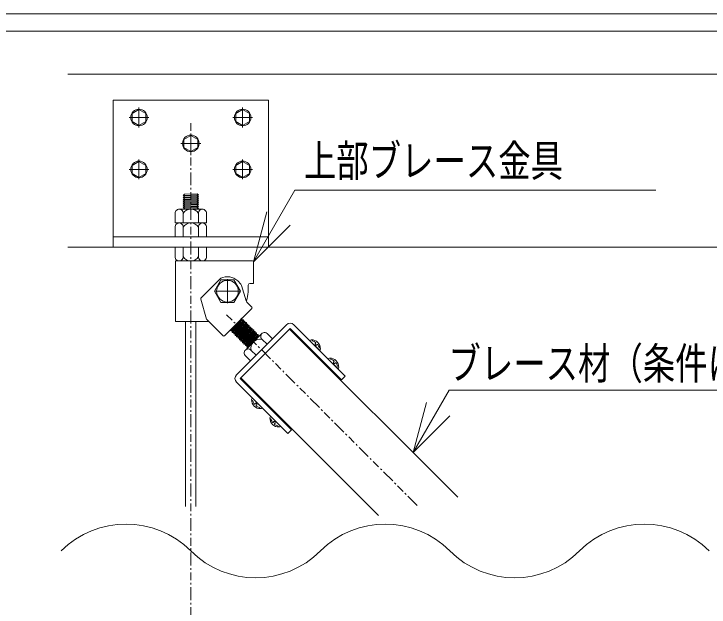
# Model space of a CAD drawing. Units: millimetres, scale not verified. Extents: x -205 to 205, y -142 to 143.
# Drawn here: x -56.75 to -16.51, y -46.11 to -11.8 of the extents above; entities that cross this region are included whole.
import ezdxf
from ezdxf.enums import TextEntityAlignment as Align

# ---------------------------------------------------------------- set-up
doc = ezdxf.new("R2010")
doc.units = ezdxf.units.MM
doc.header["$LTSCALE"] = 0.25
doc.linetypes.add('USER1', pattern=[7.8, 1.8, -0.6, 0.3, -0.6, 3, -0.6, 0.3, -0.6])
for name, color, linetype, lineweight in [('1-1_1-0 断面', 7, 'Continuous', 18), ('1-2_1-1 寸法', 7, 'Continuous', 18), ('1-3_1-2 文字', 7, 'Continuous', 18), ('F-2_F-1 レイアウト', 7, 'Continuous', 18)]:
    doc.layers.add(name, color=color, linetype=linetype, lineweight=lineweight)
doc.styles.add('ＭＳ ゴシック', font='')
doc.styles.get('ＭＳ ゴシック').set_extended_font_data('MS Gothic')

msp = doc.modelspace()

# ---------------------------------------------------------------- linework, layer by layer
at = {"layer": '1-1_1-0 断面'}
for p, q in [((-53.6225, -15.2901), (198.7027, -15.2901)), ((-51.0066, -16.7901), (-42.0066, -16.7901)), ((-42.0066, -16.7901), (-42.0066, -25.2901)), ((-49.5066, -17.2141), (-49.5066, -18.3661)), ((-43.5066, -17.2141), (-43.5066, -18.3661)), ((-49.5066, -17.3282), (-49.9066, -17.5592)), ((-49.9066, -17.5592), (-49.9066, -18.021)), ((-49.1066, -17.5592), (-49.5066, -17.3282)), ((-49.1066, -18.021), (-49.1066, -17.5592)), ((-43.5066, -17.3282), (-43.9066, -17.5592)), ((-43.9066, -17.5592), (-43.9066, -18.021)), ((-43.1066, -17.5592), (-43.5066, -17.3282)), ((-43.1066, -18.021), (-43.1066, -17.5592)), ((-50.0826, -17.7901), (-48.9306, -17.7901)), ((-49.9066, -18.021), (-49.5066, -18.252)), ((-49.5066, -18.252), (-49.1066, -18.021)), ((-44.0826, -17.7901), (-42.9306, -17.7901)), ((-43.9066, -18.021), (-43.5066, -18.252)), ((-43.5066, -18.252), (-43.1066, -18.021)), ((-46.5066, -18.8282), (-46.9066, -19.0592)), ((-46.5066, -18.7141), (-46.5066, -19.8661)), ((-46.1066, -19.0592), (-46.5066, -18.8282)), ((-47.0826, -19.2901), (-45.9306, -19.2901)), ((-46.9066, -19.0592), (-46.9066, -19.521)), ((-46.1066, -19.521), (-46.1066, -19.0592)), ((-46.9066, -19.521), (-46.5066, -19.752)), ((-46.5066, -19.752), (-46.1066, -19.521)), ((-49.5066, -20.3282), (-49.9066, -20.5592)), ((-49.5066, -20.2141), (-49.5066, -21.3661)), ((-49.1066, -20.5592), (-49.5066, -20.3282)), ((-43.5066, -20.3282), (-43.9066, -20.5592)), ((-43.5066, -20.2141), (-43.5066, -21.3661)), ((-43.1066, -20.5592), (-43.5066, -20.3282)), ((-50.0826, -20.7901), (-48.9306, -20.7901)), ((-49.9066, -20.5592), (-49.9066, -21.021)), ((-49.1066, -21.021), (-49.1066, -20.5592)), ((-44.0826, -20.7901), (-42.9306, -20.7901)), ((-43.9066, -20.5592), (-43.9066, -21.021)), ((-43.1066, -21.021), (-43.1066, -20.5592)), ((-49.9066, -21.021), (-49.5066, -21.252)), ((-49.5066, -21.252), (-49.1066, -21.021)), ((-43.9066, -21.021), (-43.5066, -21.252)), ((-43.5066, -21.252), (-43.1066, -21.021)), ((-46.9566, -22.2934), (-46.8766, -22.3448)), ((-46.9566, -22.4084), (-46.8766, -22.4598)), ((-46.9566, -22.5234), (-46.8766, -22.5748)), ((-46.1366, -22.1997), (-46.8766, -22.2298)), ((-46.1366, -22.3147), (-46.8766, -22.3448)), ((-46.1366, -22.4297), (-46.8766, -22.4598)), ((-46.0565, -22.2568), (-46.1366, -22.1997)), ((-46.0565, -22.2568), (-46.1366, -22.3147)), ((-46.0565, -22.3718), (-46.1366, -22.3147)), ((-46.0565, -22.3718), (-46.1366, -22.4297)), ((-46.0565, -22.4868), (-46.1366, -22.4297)), ((-46.0565, -22.4868), (-46.1366, -22.5447)), ((-46.9566, -22.6384), (-46.8766, -22.6898)), ((-46.9566, -22.7534), (-46.8766, -22.8048)), ((-46.9566, -22.8684), (-46.8766, -22.9198)), ((-46.1366, -22.5447), (-46.8766, -22.5748)), ((-46.1366, -22.6597), (-46.8766, -22.6898)), ((-46.1366, -22.7747), (-46.8766, -22.8048)), ((-46.1366, -22.8897), (-46.8766, -22.9198)), ((-46.0565, -22.6018), (-46.1366, -22.5447)), ((-46.0565, -22.6018), (-46.1366, -22.6597)), ((-46.0565, -22.7168), (-46.1366, -22.6597)), ((-46.0565, -22.7168), (-46.1366, -22.7747)), ((-46.0565, -22.8318), (-46.1366, -22.7747)), ((-46.0565, -22.8318), (-46.1366, -22.8897)), ((-46.0565, -22.9468), (-46.1366, -22.8897)), ((-47.4066, -23.2926), (-47.4066, -23.8901)), ((-47.1816, -23.0901), (-45.8316, -23.0901)), ((-46.9566, -22.9834), (-46.8766, -23.0348)), ((-46.9462, -23.0901), (-46.8766, -23.0348)), ((-46.1366, -23.0047), (-46.8766, -23.0348)), ((-46.0565, -23.0618), (-46.753, -23.0901)), ((-46.0565, -22.9468), (-46.1366, -23.0047)), ((-46.0565, -23.0618), (-46.1366, -23.0047)), ((-46.0565, -23.0618), (-46.0956, -23.0901)), ((-45.6066, -23.2926), (-45.6066, -23.8901)), ((-46.9566, -23.3401), (-46.9566, -23.8901)), ((-46.0566, -23.3401), (-46.0566, -23.8901)), ((-47.4066, -23.8901), (-47.1816, -23.8901)), ((-47.4066, -24.0926), (-47.4066, -24.6901)), ((-47.1816, -23.8901), (-45.8316, -23.8901)), ((-46.9566, -24.1401), (-46.9566, -24.6901)), ((-46.0566, -24.1401), (-46.0566, -24.6901)), ((-45.8316, -23.8901), (-45.6066, -23.8901)), ((-45.6066, -24.0926), (-45.6066, -24.6901)), ((-51.0066, -24.6901), (-42.0066, -24.6901)), ((-53.6225, -25.2901), (198.7027, -25.2901)), ((-47.4066, -25.8876), (-47.4066, -25.2901)), ((-46.9566, -25.8401), (-46.9566, -25.2901)), ((-46.0566, -25.8401), (-46.0566, -25.2901)), ((-45.6066, -25.8876), (-45.6066, -25.2901)), ((-47.3866, -26.0901), (-42.9366, -26.0901)), ((-47.3866, -26.0901), (-47.3866, -29.5901)), ((-47.1816, -26.0901), (-45.8316, -26.0901)), ((-42.8866, -26.1401), (-42.8866, -27.3901)), ((-45.9212, -28.2434), (-44.7711, -27.0933)), ((-44.3866, -27.1401), (-44.3866, -28.5401)), ((-43.7926, -27.2461), (-43.6165, -27.4223)), ((-43.3049, -28.3923), (-43.566, -27.5071)), ((-43.1866, -27.4901), (-43.1866, -27.8901)), ((-43.0866, -27.3901), (-42.8866, -27.3901)), ((-45.0866, -27.8401), (-43.6866, -27.8401)), ((-45.9338, -28.2928), (-45.5922, -29.4542)), ((-43.2984, -28.4109), (-43.2866, -28.3901)), ((-43.2545, -28.4771), (-42.9723, -28.7593)), ((-44.5633, -30.421), (-42.9723, -28.8301)), ((-47.3866, -29.5901), (-45.465, -29.5901)), ((-46.8066, -40.2901), (-46.8066, -29.5901)), ((-46.2066, -40.2901), (-46.2066, -29.5901)), ((-45.5796, -29.4755), (-44.634, -30.421)), ((-43.5451, -29.4028), (-44.1956, -30.1382)), ((-43.5451, -29.4877), (-44.1108, -30.1382)), ((-43.4602, -29.4877), (-44.1108, -30.2231)), ((-43.3754, -29.5725), (-44.0259, -30.3079)), ((-43.2905, -29.6574), (-43.9411, -30.3928)), ((-43.2057, -29.7422), (-43.8562, -30.4776)), ((-43.5451, -29.4028), (-43.5451, -29.4877)), ((-40.962, -29.7798), (-43.8611, -32.6789)), ((-43.1208, -29.8271), (-43.7714, -30.5625)), ((-43.036, -29.9119), (-43.6865, -30.6473)), ((-40.7498, -29.9919), (-43.649, -32.891)), ((-42.9511, -29.9968), (-43.6017, -30.7322)), ((-42.8663, -30.0816), (-43.5168, -30.817)), ((-42.7814, -30.1665), (-43.432, -30.9019)), ((-40.7852, -30.0273), (-31.0527, -39.7598)), ((-40.7498, -29.9919), (-37.78, -32.9618)), ((-43.3484, -31.247), (-42.3938, -30.2924)), ((-42.6966, -30.2513), (-43.3471, -30.9867)), ((-42.6117, -30.3362), (-43.2623, -31.0716)), ((-42.5269, -30.421), (-42.5606, -30.4592)), ((-42.0916, -30.2765), (-41.7751, -30.5929)), ((-42.3762, -30.6283), (-42.0933, -30.9111)), ((-39.0601, -31.2573), (-39.61, -30.7075)), ((-39.316, -30.8785), (-39.2685, -30.8309)), ((-39.2312, -30.9633), (-39.1837, -30.9158)), ((-43.1774, -31.0716), (-43.1774, -31.076)), ((-43.0126, -31.2647), (-42.7297, -31.5475)), ((-43.3643, -31.5493), (-43.0479, -31.8657)), ((-37.9995, -32.3179), (-38.5493, -31.7682)), ((-38.2554, -31.9391), (-38.2078, -31.8916)), ((-38.1705, -32.024), (-38.123, -31.9765)), ((-43.649, -32.891), (-40.6791, -35.8609)), ((-43.6136, -32.8557), (-35.6489, -40.8204)), ((-43.8611, -33.1032), (-40.8912, -36.073)), ((-42.3836, -34.5807), (-42.9333, -34.0309)), ((-42.7624, -34.3248), (-42.8099, -34.3724)), ((-42.6775, -34.4097), (-42.7251, -34.4572)), ((-41.3229, -35.6414), (-41.8727, -35.0915)), ((-41.7017, -35.3855), (-41.7493, -35.433)), ((-41.6169, -35.4703), (-41.6644, -35.5179)), ((-40.6791, -35.8609), (-40.8912, -36.073))]:
    msp.add_line(p, q, dxfattribs=at)
at = {"layer": '1-1_1-0 断面', "color": 4, "linetype": 'USER1'}
for p, q in [((-46.5066, -18.1115), (-46.5066, -107.0785)), ((-44.4386, -29.2023), (-33.3508, -40.2901))]:
    msp.add_line(p, q, dxfattribs=at)
at = {"layer": '1-1_1-0 断面'}
for points in [[(-42.0066, -25.2901), (-51.0066, -25.2901), (-51.0066, -16.7901)], [(-46.0565, -22.2568), (-46.9566, -22.2934), (-46.8766, -22.2298)], [(-46.0565, -22.3718), (-46.9566, -22.4084), (-46.8766, -22.3448)], [(-46.0565, -22.4868), (-46.9566, -22.5234), (-46.8766, -22.4598)], [(-46.0565, -22.6018), (-46.9566, -22.6384), (-46.8766, -22.5748)], [(-46.0565, -22.7168), (-46.9566, -22.7534), (-46.8766, -22.6898)], [(-46.0565, -22.8318), (-46.9566, -22.8684), (-46.8766, -22.8048)], [(-46.0565, -22.9468), (-46.9566, -22.9834), (-46.8766, -22.9198)], [(-44.0259, -30.2231), (-43.4602, -29.5725), (-43.3754, -29.5725), (-43.3754, -29.6574)], [(-43.9411, -30.3079), (-43.3754, -29.6574), (-43.2905, -29.6574), (-43.2905, -29.7422)], [(-43.8562, -30.3928), (-43.2905, -29.7422), (-43.2057, -29.7422), (-43.2057, -29.8271)], [(-43.5451, -29.4877), (-43.4602, -29.4877), (-43.4602, -29.5725)], [(-44.1956, -30.0533), (-44.1956, -30.1382), (-44.1108, -30.1382)], [(-44.1108, -30.1382), (-44.1108, -30.2231), (-44.0259, -30.2231)], [(-43.7714, -30.4776), (-43.2057, -29.8271), (-43.1208, -29.8271), (-43.1208, -29.9119)], [(-43.6865, -30.5625), (-43.1208, -29.9119), (-43.036, -29.9119), (-43.036, -29.9968)], [(-43.6017, -30.6473), (-43.036, -29.9968), (-42.9511, -29.9968), (-42.9511, -30.0816)], [(-43.5168, -30.7322), (-42.9511, -30.0816), (-42.8663, -30.0816), (-42.8663, -30.1665)], [(-43.432, -30.817), (-42.8663, -30.1665), (-42.7814, -30.1665), (-42.7814, -30.2513)], [(-40.5377, -29.7798), (-37.5678, -32.7496), (-37.78, -32.9618)], [(-44.0259, -30.2231), (-44.0259, -30.3079), (-43.9411, -30.3079)], [(-43.9411, -30.3079), (-43.9411, -30.3928), (-43.8562, -30.3928)], [(-43.8562, -30.3928), (-43.8562, -30.4776), (-43.7714, -30.4776)], [(-43.7714, -30.4776), (-43.7714, -30.5625), (-43.6865, -30.5625)], [(-43.6865, -30.5625), (-43.6865, -30.6473), (-43.6017, -30.6473)], [(-43.3471, -30.9019), (-42.7814, -30.2513), (-42.6966, -30.2513), (-42.6966, -30.3362)], [(-43.2623, -30.9867), (-42.6966, -30.3362), (-42.6117, -30.3362), (-42.6117, -30.421)], [(-43.1774, -31.0716), (-42.6117, -30.421), (-42.5269, -30.421), (-42.5269, -30.4254)], [(-43.6017, -30.6473), (-43.6017, -30.7322), (-43.5168, -30.7322)], [(-43.5168, -30.7322), (-43.5168, -30.817), (-43.432, -30.817)], [(-43.432, -30.817), (-43.432, -30.9019), (-43.3471, -30.9019)], [(-43.3471, -30.9019), (-43.3471, -30.9867), (-43.2623, -30.9867)], [(-43.2623, -30.9867), (-43.2623, -31.0716), (-43.1774, -31.0716)]]:
    msp.add_lwpolyline(points, dxfattribs=at)
msp.add_lwpolyline([(-44.7618, -27.1901), (-45.1371, -27.8401), (-44.7618, -28.4901), (-44.0113, -28.4901), (-43.636, -27.8401), (-44.0113, -27.1901)], close=True, dxfattribs=at)
for centre, radius in [((-49.5066, -17.7901), 0.48), ((-43.5066, -17.7901), 0.48), ((-46.5066, -19.2901), 0.48), ((-49.5066, -20.7901), 0.48), ((-43.5066, -20.7901), 0.48), ((-44.3866, -27.8401), 0.63)]:
    msp.add_circle(centre, radius, dxfattribs=at)
for centre, radius, start, end in [((-47.1816, -23.3164), 0.2263, 353.97439, 173.97475), ((-46.5066, -23.6201), 0.53, 31.89078, 148.10921), ((-45.8316, -23.3164), 0.2263, 6.02525, 186.02559), ((-47.1816, -24.1164), 0.2263, 353.97439, 173.97475), ((-46.5066, -24.4201), 0.53, 31.89078, 148.10921), ((-45.8316, -24.1164), 0.2263, 6.02525, 186.02559), ((-47.1816, -25.8639), 0.2263, 186.02525, 6.02561), ((-46.5066, -25.5601), 0.53, 211.89079, 328.10922), ((-45.8316, -25.8639), 0.2263, 173.97441, 353.97475), ((-42.9366, -26.1401), 0.05, 0, 90), ((-44.3866, -27.8401), 0.84, 45, 117.24721), ((-43.7579, -27.5637), 0.2, 16.43416, 45), ((-43.0866, -27.4901), 0.1, 90, 180), ((-44.8234, -27.8227), 1.6382, 339.73705, 357.64309), ((-45.8858, -28.2787), 0.05, 135, 196.38954), ((-43.1131, -28.3357), 0.2, 196.43416, 225), ((-43.0077, -28.7947), 0.05, 315, 45), ((-45.5443, -29.4401), 0.05, 196.38954, 225), ((-40.7498, -29.9919), 0.3, 45, 135), ((-44.5987, -30.3857), 0.05, 225, 315), ((-42.2339, -30.4524), 0.2263, 51.02525, 231.02559), ((-42.4964, -31.1445), 0.53, 76.89078, 193.10921), ((-39.6005, -30.7005), 0.0117, 134.01915, 216.81377), ((-39.5181, -30.7831), 0.1284, 98.98254, 135.17889), ((-39.5078, -31.1552), 0.4999, 45.00005, 93.47098), ((-39.4308, -30.6854), 0.0431, 139.13432, 229.51186), ((-39.6018, -31.2491), 0.5498, 53.33444, 74.92363), ((-39.2483, -30.8956), 0.0699, 165.81576, 284.18434), ((-39.3078, -30.8276), 0.0394, 355.11562, 29.64836), ((-39.1803, -30.9551), 0.0394, 60.35175, 94.89621), ((-39.6018, -31.2491), 0.5498, 15.07422, 36.66631), ((-39.5078, -31.1552), 0.4999, 356.52101, 45.00005), ((-43.1885, -31.407), 0.2263, 38.97439, 218.97475), ((-39.0381, -31.0781), 0.0431, 220.52147, 310.86638), ((-39.0532, -31.2478), 0.0117, 233.61571, 315.97989), ((-39.1358, -31.1654), 0.1284, 314.91063, 350.99127), ((-38.5399, -31.7611), 0.0117, 134.01915, 216.81377), ((-38.4574, -31.8437), 0.1284, 98.98254, 135.17889), ((-38.4472, -32.2158), 0.4999, 45.00005, 93.47098), ((-38.3702, -31.7461), 0.0431, 139.13432, 229.51186), ((-38.5412, -32.3098), 0.5498, 53.33444, 74.92363), ((-38.1876, -31.9563), 0.0699, 165.81576, 284.18434), ((-38.2471, -31.8882), 0.0394, 355.11562, 29.64836), ((-38.1196, -32.0157), 0.0394, 60.35175, 94.89621), ((-38.5412, -32.3098), 0.5498, 15.07422, 36.66631), ((-38.4472, -32.2158), 0.4999, 356.52101, 45.00005), ((-37.9775, -32.1388), 0.0431, 220.52147, 310.86638), ((-37.9925, -32.3085), 0.0117, 233.61571, 315.97989), ((-38.0751, -32.226), 0.1284, 314.91063, 350.99127), ((-43.649, -32.891), 0.3, 135, 225), ((-42.4857, -34.133), 0.4999, 176.52902, 224.99995), ((-42.8578, -34.1228), 0.1284, 134.82111, 171.01746), ((-42.9554, -34.21), 0.0431, 40.48814, 130.86568), ((-42.9404, -34.0403), 0.0117, 53.18623, 135.98085), ((-42.3917, -34.039), 0.5498, 195.07637, 216.66556), ((-42.4857, -34.133), 0.4999, 224.99995, 273.47899), ((-42.8133, -34.3331), 0.0394, 240.35164, 274.88438), ((-42.7453, -34.3926), 0.0699, 345.81566, 104.18424), ((-42.6858, -34.4606), 0.0394, 175.10379, 209.64825), ((-42.3917, -34.039), 0.5498, 233.33369, 254.92578), ((-42.5627, -34.6027), 0.0431, 319.13362, 49.47853), ((-42.4755, -34.5051), 0.1284, 279.00873, 315.08937), ((-42.393, -34.5877), 0.0117, 314.02011, 36.38429), ((-41.4251, -35.1937), 0.4999, 176.52902, 224.99995), ((-41.7972, -35.1835), 0.1284, 134.82111, 171.01746), ((-41.8948, -35.2707), 0.0431, 40.48814, 130.86568), ((-41.8797, -35.101), 0.0117, 53.18623, 135.98085), ((-41.3311, -35.0997), 0.5498, 195.07637, 216.66556), ((-41.6846, -35.4532), 0.0699, 345.81566, 104.18424), ((-41.4251, -35.1937), 0.4999, 224.99995, 273.47899), ((-41.7526, -35.3938), 0.0394, 240.35164, 274.88438), ((-41.6251, -35.5212), 0.0394, 175.10379, 209.64825), ((-41.3311, -35.0997), 0.5498, 233.33369, 254.92578), ((-41.5021, -35.6634), 0.0431, 319.13362, 49.47853), ((-41.4148, -35.5658), 0.1284, 279.00873, 315.08937), ((-41.3324, -35.6483), 0.0117, 314.02011, 36.38429)]:
    msp.add_arc(centre, radius, start, end, dxfattribs=at)
at = {"layer": '1-2_1-1 寸法'}
for centre, start, end in [((-50.2566, -46.6144), 45, 135), ((-35.2566, -46.6144), 45, 135), ((-20.2566, -46.6144), 45, 135), ((-42.7566, -39.1144), 225, 315), ((-27.7566, -39.1144), 225, 315)]:
    msp.add_arc(centre, 5.3033, start, end, dxfattribs=at)
at = {"layer": '1-3_1-2 文字'}
for p, q in [((-42.8866, -26.1401), (-40.49, -21.9892)), ((-19.588, -21.9892), (-40.49, -21.9892)), ((-42.8866, -26.1401), (-42.1101, -23.2423)), ((-42.8866, -26.1401), (-40.7652, -24.0188)), ((-31.5531, -33.5584), (-33.6398, -37.1727)), ((-31.5531, -33.5584), (9.5565, -33.5584)), ((-33.6398, -37.1727), (-32.8633, -34.2749)), ((-33.6398, -37.1727), (-31.5185, -35.0513))]:
    msp.add_line(p, q, dxfattribs=at)
at = {"layer": 'F-2_F-1 レイアウト'}
for p, q in [((-65, -11.7956), (205, -11.7956)), ((-65, -12.7956), (205, -12.7956))]:
    msp.add_line(p, q, dxfattribs=at)

# ---------------------------------------------------------------- texts
at = {"layer": '1-3_1-2 文字', "style": 'ＭＳ ゴシック', "width": 0.75}
for s, p in [('上部ブレース金具', (-39.9622, -21.7569)), ('ブレース材（条件により材種異なる）', (-31.594, -33.481))]:
    msp.add_text(s, height=1.833, dxfattribs=at).set_placement(p, align=Align.BOTTOM_LEFT)

doc.saveas('drawing.dxf')
